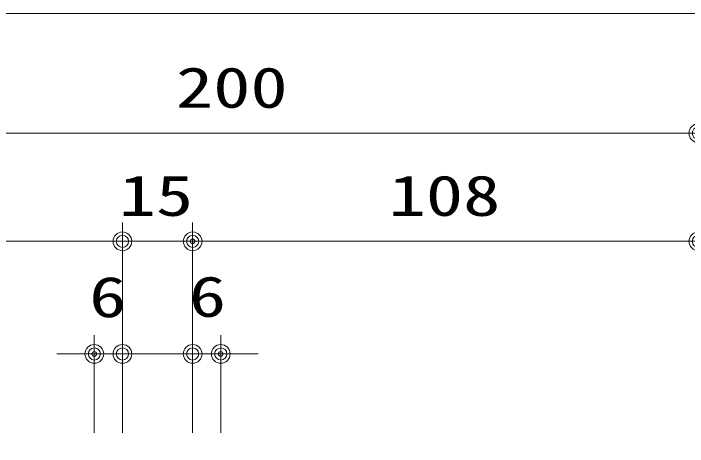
# Model space of a CAD drawing. Units: millimetres, scale not verified. Extents: x -791 to 791, y -562 to 562.
# Drawn here: x 291.8 to 435.7, y 469.5 to 562 of the extents above; entities that cross this region are included whole.
import ezdxf
from ezdxf.enums import TextEntityAlignment as Align

# ---------------------------------------------------------------- set-up
doc = ezdxf.new("R2010")
doc.units = ezdxf.units.MM
doc.header["$LTSCALE"] = 2
doc.header["$PDMODE"] = 32
doc.header["$PDSIZE"] = 1
for name, color, linetype, lineweight in [('0-2_USERZ', 5, 'Continuous', 9), ('0-3_F-1', 7, 'Continuous', 9), ('0-7_0', 7, 'Continuous', 9), ('0-8_DEFPOINTS', 1, 'Continuous', 9)]:
    doc.layers.add(name, color=color, linetype=linetype, lineweight=lineweight)
doc.styles.add('ＭＳ ゴシック', font='')
doc.styles.get('ＭＳ ゴシック').set_extended_font_data('MS Gothic')

# ---------------------------------------------------------------- blocks, each defined once
blk = doc.blocks.new('図枠')
at = {"layer": '0-3_F-1'}
blk.add_lwpolyline([(1581.2, 0), (0, 0), (0, 1124), (1581.2, 1124)], close=True, dxfattribs=at)
blk = doc.blocks.new('DOT1')
at = {"layer": '0-7_0'}
blk.add_line((0, 0), (-2, 0), dxfattribs=at)
for radius in [1, 0.65]:
    blk.add_circle((0, 0), radius, dxfattribs=at)

msp = doc.modelspace()

# ---------------------------------------------------------------- linework, layer by layer
at = {"layer": '0-2_USERZ', "color": 3}
for p, q in [((242.041, 536.421), (434.041, 536.421)), ((315.045, 472.407), (315.045, 517.321)), ((315.045, 472.407), (315.045, 517.321)), ((330.045, 472.407), (330.045, 517.321)), ((330.045, 472.407), (330.045, 517.321)), ((311.045, 513.321), (242.041, 513.321)), ((319.045, 513.321), (326.045, 513.321)), ((334.045, 513.321), (434.041, 513.321)), ((309.045, 472.407), (309.045, 493.26)), ((315.045, 472.407), (315.045, 493.26)), ((330.045, 472.407), (330.045, 493.26)), ((336.045, 472.407), (336.045, 493.26)), ((305.045, 489.26), (301.045, 489.26)), ((315.045, 489.26), (309.045, 489.26)), ((319.045, 489.26), (323.045, 489.26)), ((326.045, 489.26), (322.045, 489.26)), ((330.045, 489.26), (336.045, 489.26)), ((340.045, 489.26), (344.045, 489.26))]:
    msp.add_line(p, q, dxfattribs=at)
at = {"layer": '0-8_DEFPOINTS'}
for p in [(330.045, 513.321), (309.045, 489.26), (336.045, 489.26)]:
    msp.add_point(p, dxfattribs=at)

# ---------------------------------------------------------------- block references
at = {"layer": '0-2_USERZ'}
msp.add_blockref('図枠', (-790.6, -562), dxfattribs=at)
at = {"layer": '0-2_USERZ', "xscale": 2, "yscale": 2}
for p in [(438.041, 536.421), (315.045, 513.321), (330.045, 513.321), (438.041, 513.321), (309.045, 489.26), (330.045, 489.26)]:
    msp.add_blockref('DOT1', p, dxfattribs=at)
at = {"layer": '0-2_USERZ', "xscale": 2, "yscale": 2, "rotation": 180}
for p in [(315.045, 513.321), (330.045, 513.321), (315.045, 489.26), (336.045, 489.26)]:
    msp.add_blockref('DOT1', p, dxfattribs=at)

# ---------------------------------------------------------------- texts
at = {"layer": '0-2_USERZ', "color": 3, "style": 'ＭＳ ゴシック', "width": 1.35}
for s, p in [('200', (326.47, 539.256)), ('15', (314.252, 516.156)), ('108', (371.893, 516.156)), ('6', (307.935, 494.509)), ('6', (329.234, 494.594))]:
    msp.add_text(s, height=8.666, dxfattribs=at).set_placement(p, align=Align.BOTTOM_LEFT)

doc.saveas('drawing.dxf')
